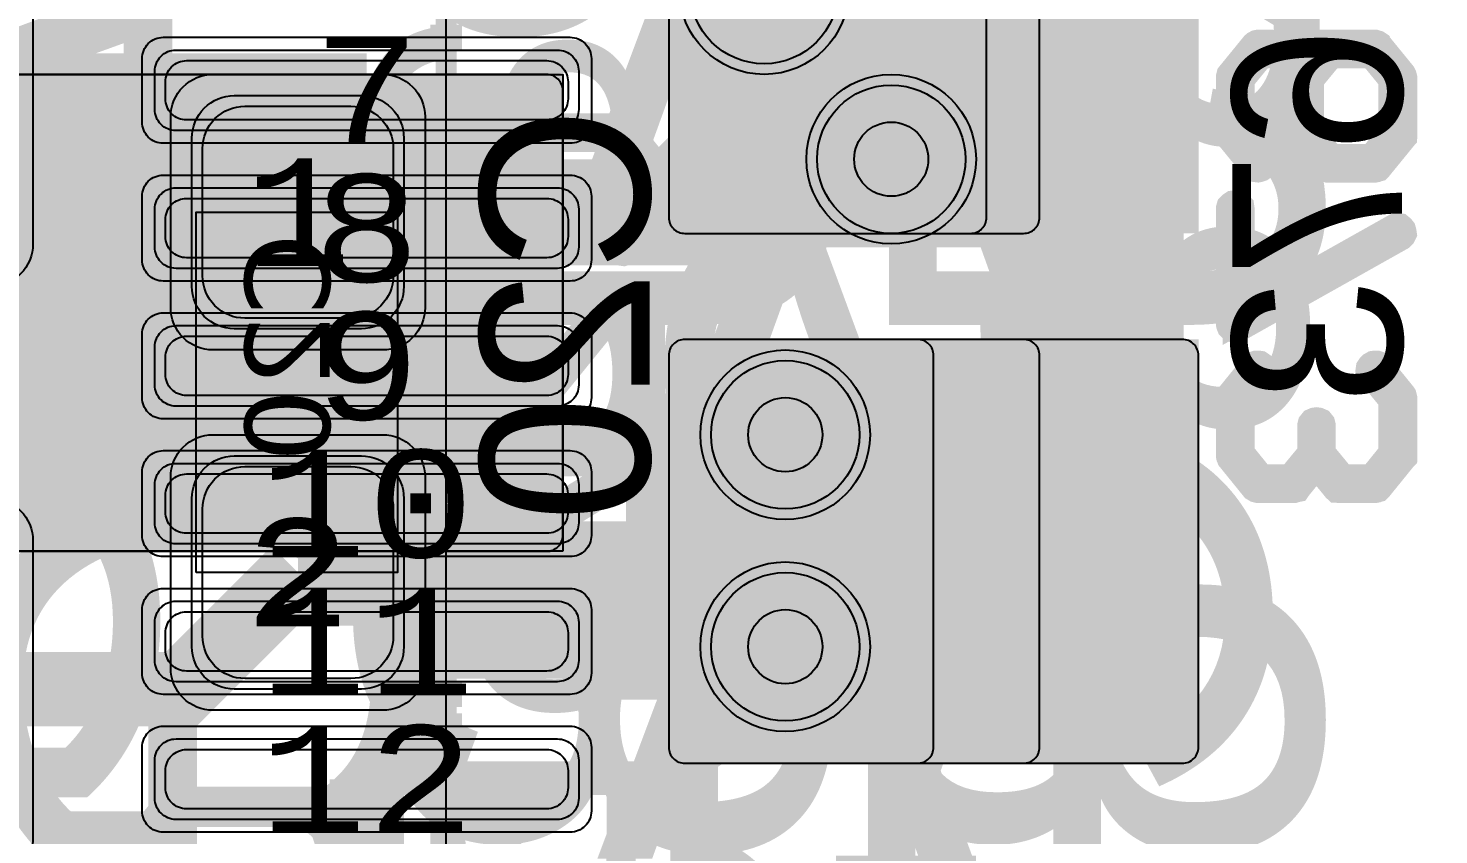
# Model space of a CAD drawing. Extents: x -28 to 199, y -61 to 255.
# Drawn here: x 52.23 to 58.88, y 117.41 to 121.22 of the extents above; entities that cross this region are included whole.
import ezdxf
from ezdxf.enums import TextEntityAlignment as Align

# ---------------------------------------------------------------- set-up
doc = ezdxf.new("R2010")
doc.units = 0
doc.header["$MEASUREMENT"] = 0
for name, color, linetype in [('ASSEMBLY_OUTLINES_BTM', 191, 'CONTINUOUS'), ('ASSEMBLY_OUTLINES_TOP', 102, 'CONTINUOUS'), ('ASSEMBLY_PART_NUMBERS_BTM', 191, 'CONTINUOUS'), ('ASSEMBLY_PART_NUMBERS_TOP', 102, 'CONTINUOUS'), ('ASSEMBLY_REF_DES_BTM', 191, 'CONTINUOUS'), ('ASSEMBLY_REF_DES_TOP', 102, 'CONTINUOUS'), ('DRILL_DRAWING', 21, 'CONTINUOUS'), ('GENERATED_SILKSCREEN_BTM', 255, 'CONTINUOUS'), ('GENERATED_SILKSCREEN_TOP', 140, 'CONTINUOUS'), ('PART_PADS_SMD_BTM', 10, 'CONTINUOUS'), ('PART_PADS_SMD_TOP', 150, 'CONTINUOUS'), ('PIN_NUMBERS_BTM', 8, 'CONTINUOUS'), ('PIN_NUMBERS_TOP', 8, 'CONTINUOUS'), ('PLACEMENT_OUTLINES_BTM', 222, 'CONTINUOUS'), ('PLACEMENT_OUTLINES_TOP', 130, 'CONTINUOUS'), ('PLANE_DATA_LAYER_2', 230, 'CONTINUOUS'), ('PLANE_DATA_LAYER_3', 81, 'CONTINUOUS'), ('PLANE_DATA_LAYER_BOTTOM', 10, 'CONTINUOUS'), ('PLANE_DATA_LAYER_TOP', 150, 'CONTINUOUS'), ('PLANE_SHAPES_LAYER_2', 230, 'CONTINUOUS'), ('PLANE_SHAPES_LAYER_3', 81, 'CONTINUOUS'), ('PLANE_SHAPES_LAYER_BOTTOM', 10, 'CONTINUOUS'), ('PLANE_SHAPES_LAYER_TOP', 150, 'CONTINUOUS'), ('SILKSCREEN_OUTLINES_BTM', 211, 'CONTINUOUS'), ('SILKSCREEN_OUTLINES_TOP', 150, 'CONTINUOUS'), ('SILKSCREEN_REF_DES_BTM', 211, 'CONTINUOUS'), ('SOLDERMASK_PADS_BTM', 12, 'CONTINUOUS'), ('SOLDERMASK_PADS_TOP', 180, 'CONTINUOUS'), ('SOLDERPASTE_PADS_BTM', 12, 'CONTINUOUS'), ('SOLDERPASTE_PADS_TOP', 180, 'CONTINUOUS'), ('TRACES_LAYER_BOTTOM', 10, 'CONTINUOUS'), ('TRACES_LAYER_TOP', 150, 'CONTINUOUS'), ('VIA_HOLES_LAYER_2', 30, 'CONTINUOUS'), ('VIA_HOLES_LAYER_3', 30, 'CONTINUOUS'), ('VIA_HOLES_LAYER_BOTTOM', 30, 'CONTINUOUS'), ('VIA_HOLES_LAYER_TOP', 30, 'CONTINUOUS'), ('VIA_PADS_LAYER_2', 230, 'CONTINUOUS'), ('VIA_PADS_LAYER_3', 81, 'CONTINUOUS'), ('VIA_PADS_LAYER_BOTTOM', 10, 'CONTINUOUS'), ('VIA_PADS_LAYER_TOP', 150, 'CONTINUOUS')]:
    doc.layers.add(name, color=color, linetype=linetype)
doc.styles.add('COURIER_NEW', font='COUR.TTF')
doc.styles.add('VERDANA', font='verdana.TTF')
doc.styles.add('VERIBEST_GERBER_0', font='txt')

msp = doc.modelspace()

# ---------------------------------------------------------------- hatches: boundary and pattern name
at = {"layer": 'PLANE_DATA_LAYER_2'}
h = msp.add_hatch(color=256, dxfattribs=at)
h.paths.add_polyline_path([(54.75, 118.8262, -0.414213562373095), (54.6738, 118.75), (52.000008, 118.75, 0.414213562373095), (52, 118.749992), (52, 110.444857, -0.1790326388683947), (51.981655, 110.395267), (51.001908, 109.252226, -0.019195364299608), (50.997935, 109.247934), (49.250002, 107.500002), (49.25, 107.499996), (49.25, 107.3262, -0.414213562373095), (49.1738, 107.25), (45.3262, 107.25, -0.414213562373095), (45.25, 107.3262), (45.25, 112.249992, 0.414213562373095), (45.249992, 112.25), (37.250008, 112.25, 0.414213562373095), (37.25, 112.249992), (37.25, 105.681922, -0.7217946595092706), (37.112715, 105.63637, 3.013793228407729), (37.112715, 103.66363, -0.7217946595092706), (37.25, 103.618078), (37.25, 95.3262, -0.414213562373095), (37.1738, 95.25), (33.8262, 95.25, -0.414213562373095), (33.75, 95.3262), (33.75, 133.499992, 0.414213562373095), (33.749992, 133.5), (32.0762, 133.5, -0.414213562373095), (32, 133.5762), (32, 157.499992, 0.414213562373095), (31.999992, 157.5), (26.5762, 157.5, -0.414213562373095), (26.5, 157.5762), (26.5, 172.749992, 0.414213562373095), (26.499992, 172.75), (14.3262, 172.75, -0.414213562373095), (14.25, 172.8262), (14.25, 177.999992, 0.414213562373095), (14.249992, 178), (7.190132, 178, -0.1559232649743066), (7.145937, 178.014125, 0.3196152336507202), (2.854063, 178.014125, -0.1559232649743066), (2.809868, 178), (0.7112, 178, -0.414213562373095), (0.635, 178.0762), (0.635, 178.6738, -0.414213562373095), (0.7112, 178.75), (0.749992, 178.75, 0.414213562373095), (0.75, 178.750008), (0.75, 179.1738, -0.414213562373095), (0.8262, 179.25), (14.6738, 179.25, -0.414213562373095), (14.75, 179.1738), (14.75, 173.250008, 0.414213562373095), (14.750008, 173.25), (26.9238, 173.25, -0.414213562373095), (27, 173.1738), (27, 158.000008, 0.414213562373095), (27.000008, 158), (32.4238, 158, -0.414213562373095), (32.5, 157.9238), (32.5, 134.250008, 0.414213562373095), (32.500008, 134.25), (34.4238, 134.25, -0.414213562373095), (34.5, 134.1738), (34.5, 118.500008, 0.414213562373095), (34.500008, 118.5), (47.999992, 118.5, 0.414213562373095), (48, 118.500008), (48, 120.9238, -0.414213562373095), (48.0762, 121), (54.6738, 121, -0.414213562373095), (54.75, 120.9238)], flags=0)
h.paths.add_polyline_path([(34, 116, -0.9999999999999999), (37, 116, -0.9999999999999999)], flags=0)
h.paths.add_polyline_path([(37.75, 116, -0.9999999999999999), (40.75, 116, -0.9999999999999999)], flags=0)
h.paths.add_polyline_path([(43.25, 114, -0.9999999999999999), (45.25, 114, -0.9999999999999999)], flags=0)
msp.add_hatch(color=256, dxfattribs=at).paths.add_polyline_path([(57.75, 119.6738, 0.414213562373095), (57.6738, 119.75), (55.3262, 119.75, 0.414213562373095), (55.25, 119.6738), (55.25, 117.8262, 0.414213562373095), (55.3262, 117.75), (57.6738, 117.75, 0.414213562373095), (57.75, 117.8262)], flags=0)
at = {"layer": 'PLANE_DATA_LAYER_3'}
for points in [[(54.75, 120.9238, 0.414213562373095), (54.6738, 121), (48.0762, 121, 0.414213562373095), (48, 120.9238), (48, 118.750008, -0.414213562373095), (47.999992, 118.75), (34.500008, 118.75, -0.414213562373095), (34.5, 118.750008), (34.5, 134.1738, 0.414213562373095), (34.4238, 134.25), (32.500008, 134.25, -0.414213562373095), (32.5, 134.250008), (32.5, 157.9238, 0.414213562373095), (32.4238, 158), (27.000008, 158, -0.414213562373095), (27, 158.000008), (27, 173.1738, 0.414213562373095), (26.9238, 173.25), (14.750008, 173.25, -0.414213562373095), (14.75, 173.250008), (14.75, 179.1738, 0.414213562373095), (14.6738, 179.25), (0.7112, 179.25, 0.414213562373095), (0.635, 179.1738), (0.635, 178.0762, 0.414213562373095), (0.7112, 178), (2.809868, 178, 0.1559232649743066), (2.854063, 178.014125, -0.3196152336507202), (7.145937, 178.014125, 0.1559232649743066), (7.190132, 178), (14.249992, 178, -0.414213562373095), (14.25, 177.999992), (14.25, 172.8262, 0.414213562373095), (14.3262, 172.75), (26.499992, 172.75, -0.414213562373095), (26.5, 172.749992), (26.5, 157.5762, 0.414213562373095), (26.5762, 157.5), (31.999992, 157.5, -0.414213562373095), (32, 157.499992), (32, 133.5762, 0.414213562373095), (32.0762, 133.5), (33.749992, 133.5, -0.414213562373095), (33.75, 133.499992), (33.75, 118.750008, -0.414213562373095), (33.749992, 118.75), (33.3262, 118.75, 0.414213562373095), (33.25, 118.6738), (33.25, 115.3262, 0.414213562373095), (33.3262, 115.25), (34.075079, 115.25, 0.414213562373095), (34.151279, 115.3262), (34.151279, 115.326201, 0.1108735192249673), (34.143966, 115.358774, -0.1108780197918383), (34, 116, -0.9999999999999999), (37, 116, -0.1108780197918382), (36.856034, 115.358774, 0.1108735192249672), (36.848721, 115.326201), (36.848721, 115.3262, 0.414213562373095), (36.924921, 115.25), (37.825079, 115.25, 0.414213562373095), (37.901279, 115.3262), (37.901279, 115.326201, 0.1108735192249673), (37.893966, 115.358774, -0.1108780197918383), (37.75, 116, -0.9999999999999999), (40.75, 116, -0.1108780197918382), (40.606034, 115.358774, 0.1108735192249672), (40.598721, 115.326201), (40.598721, 115.3262, 0.414213562373095), (40.674921, 115.25), (45.249992, 115.25, -0.414213562373095), (45.25, 115.249992), (45.25, 107.3262, 0.414213562373095), (45.3262, 107.25), (48.96844, 107.250002, 0.1989133663344686), (49.022322, 107.27232), (51.97768, 110.227678, 0.198909955685367), (51.999998, 110.281559), (51.999998, 110.28156), (52, 118.749992, -0.414213562373095), (52.000008, 118.75), (54.6738, 118.75, 0.414213562373095), (54.75, 118.8262)], [(57.75, 119.6738, 0.414213562373095), (57.6738, 119.75), (55.3262, 119.75, 0.414213562373095), (55.25, 119.6738), (55.25, 117.8262, 0.414213562373095), (55.3262, 117.75), (57.6738, 117.75, 0.414213562373095), (57.75, 117.8262)]]:
    msp.add_hatch(color=256, dxfattribs=at).paths.add_polyline_path(points, flags=0)
at = {"layer": 'PLANE_DATA_LAYER_BOTTOM'}
for points in [[(56.75, 121.6738, 0.414213562373095), (56.6738, 121.75), (55.3262, 121.75, 0.414213562373095), (55.25, 121.6738), (55.25, 120.3262, 0.414213562373095), (55.3262, 120.25), (56.6738, 120.25, 0.414213562373095), (56.75, 120.3262)], [(56.5, 119.6738, 0.414213562373095), (56.4238, 119.75), (55.3262, 119.75, 0.414213562373095), (55.25, 119.6738), (55.25, 117.8262, 0.414213562373095), (55.3262, 117.75), (56.4238, 117.75, 0.414213562373095), (56.5, 117.8262)]]:
    msp.add_hatch(color=256, dxfattribs=at).paths.add_polyline_path(points, flags=0)
at = {"layer": 'PLANE_DATA_LAYER_TOP'}
for points in [[(57, 121.6738, 0.414213562373095), (56.9238, 121.75), (55.3262, 121.75, 0.414213562373095), (55.25, 121.6738), (55.25, 120.3262, 0.414213562373095), (55.3262, 120.25), (56.9238, 120.25, 0.414213562373095), (57, 120.3262)], [(57, 119.6738, 0.414213562373095), (56.9238, 119.75), (55.3262, 119.75, 0.414213562373095), (55.25, 119.6738), (55.25, 117.8262, 0.414213562373095), (55.3262, 117.75), (56.9238, 117.75, 0.414213562373095), (57, 117.8262)]]:
    msp.add_hatch(color=256, dxfattribs=at).paths.add_polyline_path(points, flags=0)
at = {"layer": 'PLANE_SHAPES_LAYER_2'}
h = msp.add_hatch(color=256, dxfattribs=at)
h.paths.add_polyline_path([(169.5, 129.25), (149.5, 129.25), (142.25, 122), (142.25, 90.5), (147.5, 90.5), (147.5, 80), (154, 80), (154, 69.25), (131.75, 69.25), (131.75, 73.25), (121.25, 73.25), (121.25, 81), (110.5, 81), (110.5, 125.75), (106.5, 125.75), (106.5, 128.75), (93.5, 128.75), (93.5, 120.25), (91.75, 120.25), (91.75, 121.5), (80, 121.5), (80, 118.25), (73.25, 118.25), (73.25, 124.5), (67.5, 124.5), (67.5, 128), (57.75, 128), (57.75, 120.25), (55.25, 120.25), (55.25, 121.5), (47.5, 121.5), (47.5, 119), (35, 119), (35, 134.75), (32.75, 134.75), (32.75, 159.75), (29.25, 159.75), (29.25, 175.25), (22.5, 175.25), (22.5, 195.25), (17.25, 195.25), (17.25, 198), (22.5, 198), (22.5, 216.5), (40.25, 216.5), (40.25, 235.5), (54.5, 235.5), (54.5, 254), (87.25, 254), (87.25, 236.25), (86.25, 236.25), (86.25, 228.75), (81, 228.75), (81, 218.75), (95.25, 218.75), (95.25, 194.5), (87, 194.5), (87, 172), (131.1, 172), (131.1, 208.75), (115.5, 208.75), (115.5, 213.75), (106.75, 213.75), (106.75, 218.75), (110.25, 222.25), (110.25, 226.25), (142.5, 226.25), (142.5, 221.5), (160.5, 221.5), (160.5, 240.75), (169.5, 240.75)])
h.paths.add_polyline_path([(35.5, 149.5), (41.75, 149.5), (41.75, 152), (39.25, 152), (39.25, 154), (37.75, 154), (37.75, 152), (35.5, 152)], flags=16)
h.paths.add_polyline_path([(37.5, 125.75), (37.5, 128.75), (42.75, 128.75), (42.75, 125.75)], flags=16)
h.paths.add_polyline_path([(52, 127.75), (52, 130.75), (54.25, 130.75), (54.25, 127.75)], flags=16)
h.paths.add_polyline_path([(50.75, 219.5), (50.75, 226.5), (71.75, 226.5), (71.75, 219.5)], flags=16)
h.paths.add_polyline_path([(66.5, 150.75), (66.5, 177.5), (72.25, 177.5), (72.25, 150.75)], flags=16)
h.paths.add_polyline_path([(47.25, 185.25), (73, 185.25), (73, 188.25), (70.25, 188.25), (70.25, 191), (47.25, 191)], flags=16)
h.paths.add_polyline_path([(84.5, 208), (84.5, 212.75), (85, 212.75), (85, 208)], flags=16)
h.paths.add_polyline_path([(61.5, 137.25), (87.75, 137.25), (87.75, 140.5), (84.75, 140.5), (84.75, 143), (61.5, 143)], flags=16)
h.paths.add_polyline_path([(88.75, 127), (88.75, 130), (91, 130), (91, 127)], flags=16)
h.paths.add_polyline_path([(85.5, 130.25), (85.5, 132.5), (91, 132.5), (91, 130.25)], flags=16)
h.paths.add_polyline_path([(108.75, 142.25), (135.75, 142.25), (135.75, 145.75), (132.25, 145.75), (132.25, 149), (108.75, 149)], flags=16)
h.paths.add_polyline_path([(114.25, 126.75), (140.75, 126.75), (140.75, 129.75), (137.25, 129.75), (137.25, 133), (114.25, 133)], flags=16)
h.paths.add_polyline_path([(155.25, 180.25), (166.25, 180.25), (166.25, 186.25), (152.25, 186.25), (152.25, 183), (155.25, 183)], flags=16)
msp.add_hatch(color=256, dxfattribs=at).paths.add_polyline_path([(54.75, 118.75), (52, 118.75), (52, 112.25), (49.25, 112.25), (49.25, 109.25), (51, 109.25), (49.25, 107.5), (49.25, 107.25), (45.25, 107.25), (45.25, 112.25), (37.25, 112.25), (37.25, 118.5), (48, 118.5), (48, 121), (54.75, 121)], flags=0)
at = {"layer": 'PLANE_SHAPES_LAYER_3'}
h = msp.add_hatch(color=256, dxfattribs=at)
h.paths.add_polyline_path([(169.5, 129.25), (149.5, 129.25), (142.25, 122), (142.25, 90.5), (147.5, 90.5), (147.5, 80), (154, 80), (154, 69.25), (131.75, 69.25), (131.75, 73.25), (121.25, 73.25), (121.25, 81), (110.5, 81), (110.5, 125.75), (106.5, 125.75), (106.5, 128.75), (93.5, 128.75), (93.5, 120.25), (91.75, 120.25), (91.75, 121.5), (80, 121.5), (80, 118.25), (73.25, 118.25), (73.25, 124.5), (67.5, 124.5), (67.5, 127.75), (58.25, 127.75), (58.25, 130.25), (88.75, 130.25), (88.75, 127), (91, 127), (91, 132.5), (55, 132.5), (55, 131.25), (52, 131.25), (52, 127.75), (55, 127.75), (55, 127.25), (57.75, 127.25), (57.75, 120.25), (55.25, 120.25), (55.25, 121.5), (47.5, 121.5), (47.5, 119), (35, 119), (35, 134.75), (32.75, 134.75), (32.75, 159.75), (29.25, 159.75), (29.25, 175.25), (22.5, 175.25), (22.5, 195.25), (17.25, 195.25), (17.25, 198), (22.5, 198), (22.5, 216.5), (40.25, 216.5), (40.25, 235.5), (54.5, 235.5), (54.5, 254), (87.25, 254), (87.25, 236.25), (86.25, 236.25), (86.25, 228.75), (81, 228.75), (81, 218.75), (95.25, 218.75), (95.25, 194.5), (87, 194.5), (87, 172), (131.1, 172), (131.1, 208.75), (115.5, 208.75), (115.5, 213.75), (106.75, 213.75), (106.75, 218.75), (110.25, 222.25), (110.25, 226.25), (142.5, 226.25), (142.5, 221.5), (160.5, 221.5), (160.5, 240.75), (169.5, 240.75)])
h.paths.add_polyline_path([(35.5, 149.5), (41.75, 149.5), (41.75, 152), (39.25, 152), (39.25, 154), (37.75, 154), (37.75, 152), (35.5, 152)], flags=16)
h.paths.add_polyline_path([(37.5, 125.75), (37.5, 128.75), (42.75, 128.75), (42.75, 125.75)], flags=16)
h.paths.add_polyline_path([(50.75, 219.5), (50.75, 226.5), (71.75, 226.5), (71.75, 219.5)], flags=16)
h.paths.add_polyline_path([(66.5, 150.75), (66.5, 177.5), (72.25, 177.5), (72.25, 150.75)], flags=16)
h.paths.add_polyline_path([(47.25, 185.25), (73, 185.25), (73, 188.25), (70.25, 188.25), (70.25, 191), (47.25, 191)], flags=16)
h.paths.add_polyline_path([(84.5, 208), (84.5, 212.75), (85, 212.75), (85, 208)], flags=16)
h.paths.add_polyline_path([(61.5, 137.25), (87.75, 137.25), (87.75, 140.5), (84.75, 140.5), (84.75, 143), (61.5, 143)], flags=16)
h.paths.add_polyline_path([(108.75, 142.25), (135.75, 142.25), (135.75, 145.75), (132.25, 145.75), (132.25, 149), (108.75, 149)], flags=16)
h.paths.add_polyline_path([(114.25, 126.75), (140.75, 126.75), (140.75, 129.75), (137.25, 129.75), (137.25, 133), (114.25, 133)], flags=16)
h.paths.add_polyline_path([(155.25, 180.25), (166.25, 180.25), (166.25, 186.25), (152.25, 186.25), (152.25, 183), (155.25, 183)], flags=16)
at = {"layer": 'VIA_HOLES_LAYER_2'}
h = msp.add_hatch(color=256, dxfattribs=at)
edge = h.paths.add_edge_path()
edge.add_arc((56.3, 120.6), 0.175, 0, 360)
h = msp.add_hatch(color=256, dxfattribs=at)
edge = h.paths.add_edge_path()
edge.add_arc((55.8, 119.3), 0.175, 0, 360)
h = msp.add_hatch(color=256, dxfattribs=at)
edge = h.paths.add_edge_path()
edge.add_arc((55.8, 118.3), 0.175, 0, 360)
at = {"layer": 'VIA_HOLES_LAYER_3'}
h = msp.add_hatch(color=256, dxfattribs=at)
edge = h.paths.add_edge_path()
edge.add_arc((56.3, 120.6), 0.175, 0, 360)
h = msp.add_hatch(color=256, dxfattribs=at)
edge = h.paths.add_edge_path()
edge.add_arc((55.8, 119.3), 0.175, 0, 360)
h = msp.add_hatch(color=256, dxfattribs=at)
edge = h.paths.add_edge_path()
edge.add_arc((55.8, 118.3), 0.175, 0, 360)
at = {"layer": 'VIA_HOLES_LAYER_BOTTOM'}
h = msp.add_hatch(color=256, dxfattribs=at)
edge = h.paths.add_edge_path()
edge.add_arc((56.3, 120.6), 0.175, 0, 360)
h = msp.add_hatch(color=256, dxfattribs=at)
edge = h.paths.add_edge_path()
edge.add_arc((55.8, 119.3), 0.175, 0, 360)
h = msp.add_hatch(color=256, dxfattribs=at)
edge = h.paths.add_edge_path()
edge.add_arc((55.8, 118.3), 0.175, 0, 360)
at = {"layer": 'VIA_HOLES_LAYER_TOP'}
h = msp.add_hatch(color=256, dxfattribs=at)
edge = h.paths.add_edge_path()
edge.add_arc((56.3, 120.6), 0.175, 0, 360)
h = msp.add_hatch(color=256, dxfattribs=at)
edge = h.paths.add_edge_path()
edge.add_arc((55.8, 119.3), 0.175, 0, 360)
h = msp.add_hatch(color=256, dxfattribs=at)
edge = h.paths.add_edge_path()
edge.add_arc((55.8, 118.3), 0.175, 0, 360)

# ---------------------------------------------------------------- linework, layer by layer
at = {"layer": 'ASSEMBLY_OUTLINES_BTM'}
msp.add_lwpolyline([(53.02, 118.65), (53.02, 120.35), (53.97, 120.35), (53.97, 118.65)], close=True, dxfattribs=at)
at = {"layer": 'ASSEMBLY_OUTLINES_TOP', "const_width": 0.1}
msp.add_lwpolyline([(54.2, 117), (54.2, 125.5), (59.8, 125.5), (59.8, 117)], close=True, dxfattribs=at)
at = {"layer": 'GENERATED_SILKSCREEN_BTM', "const_width": 0.15}
for points in [[(57.91, 120.7048), (58.0196, 120.5704), (58.0236, 120.5664), (58.03, 120.5656), (58.034, 120.5664), (58.0388, 120.568), (58.042, 120.5704), (58.0452, 120.5744), (58.0476, 120.5784), (58.0484, 120.5824), (58.0484, 120.5864), (58.046, 120.5896), (57.9396, 120.7208), (57.9396, 120.98), (58.0404, 121.1032), (58.3276, 121.1032), (58.2388, 120.9944), (58.238, 120.9912), (58.2372, 120.9896), (58.2372, 120.9888), (58.2364, 120.9888), (58.2356, 120.9848), (58.2356, 120.7152), (58.2364, 120.712), (58.2372, 120.7112), (58.2372, 120.7104), (58.238, 120.708), (58.2388, 120.7048), (58.3476, 120.5704), (58.35, 120.5696), (58.3508, 120.568), (58.3516, 120.5672), (58.3532, 120.5672), (58.3588, 120.5656), (58.3612, 120.5648), (58.5812, 120.5648), (58.5852, 120.5656), (58.5884, 120.5672), (58.5916, 120.568), (58.594, 120.5704), (58.7036, 120.7048), (58.7052, 120.7088), (58.706, 120.7096), (58.706, 120.7112), (58.7068, 120.7128), (58.7068, 120.7136), (58.7068, 120.7152), (58.7068, 120.9848), (58.706, 120.988), (58.7052, 120.9912), (58.7036, 120.9944), (58.594, 121.1288), (58.5924, 121.1304), (58.5916, 121.132), (58.5892, 121.1336), (58.5836, 121.1352), (58.5812, 121.136), (58.0324, 121.136), (58.0284, 121.1352), (58.0252, 121.1336), (58.0236, 121.132), (58.022, 121.1304), (58.0196, 121.1288), (57.91, 120.9944), (57.9092, 120.9912), (57.9084, 120.9888), (57.9076, 120.988), (57.9068, 120.9848), (57.9068, 120.7152), (57.9076, 120.712), (57.9076, 120.7112), (57.9084, 120.7104), (57.9092, 120.708), (57.91, 120.7048)], [(58.3692, 121.1032), (58.5732, 121.1032), (58.674, 120.98), (58.674, 120.7216), (58.5732, 120.5968), (58.3692, 120.5968), (58.2676, 120.7216), (58.2676, 120.98), (58.3692, 121.1032)], [(55.1536, 120.6), (55.044, 120.7344), (55.0416, 120.7384), (55.0384, 120.7392), (55.0352, 120.7408), (55.0312, 120.7416), (54.4824, 120.7416), (54.4784, 120.7408), (54.4752, 120.7392), (54.4736, 120.7376), (54.472, 120.7368), (54.4696, 120.7344), (54.36, 120.6), (54.3592, 120.5976), (54.3584, 120.5952), (54.3576, 120.5944), (54.3568, 120.5912), (54.3568, 120.3216), (54.3576, 120.3176), (54.3584, 120.316), (54.3592, 120.3136), (54.36, 120.3112), (54.4696, 120.176), (54.4736, 120.1728), (54.48, 120.1712), (54.484, 120.172), (54.4888, 120.1736), (54.492, 120.176), (54.4952, 120.18), (54.4976, 120.184), (54.4984, 120.188), (54.4984, 120.192), (54.496, 120.1952), (54.3896, 120.3272), (54.3896, 120.5856), (54.4904, 120.7088), (55.0232, 120.7088), (55.124, 120.5856), (55.124, 120.3272), (55.0176, 120.1952), (55.016, 120.192), (55.0152, 120.188), (55.016, 120.184), (55.0184, 120.18), (55.0216, 120.176), (55.0256, 120.1736), (55.0296, 120.172), (55.0352, 120.1712), (55.04, 120.1728), (55.044, 120.176), (55.1536, 120.3112), (55.1552, 120.3144), (55.156, 120.3152), (55.156, 120.3176), (55.1568, 120.3184), (55.1568, 120.3192), (55.1568, 120.3216), (55.1568, 120.5912), (55.156, 120.5944), (55.1552, 120.5976), (55.1536, 120.6)], [(58.6828, 120.2696), (58.6884, 120.2712), (58.694, 120.2704), (58.6988, 120.2664), (58.702, 120.2624), (58.7036, 120.2568), (58.7044, 120.2512), (58.702, 120.2464), (58.698, 120.2424), (57.9308, 119.8112), (57.9268, 119.8096), (57.9236, 119.8096), (57.9204, 119.8096), (57.9172, 119.8112), (57.9124, 119.8136), (57.9092, 119.8168), (57.9076, 119.8208), (57.9068, 119.8248), (57.9068, 120.3648), (57.9084, 120.3704), (57.9124, 120.3744), (57.9172, 120.3776), (57.9236, 120.3784), (57.9292, 120.3776), (57.9348, 120.3744), (57.9388, 120.3704), (57.9396, 120.3648), (57.9396, 119.852), (58.6828, 120.2696)], [(54.36, 119.556), (54.4696, 119.4216), (54.4736, 119.4192), (54.4768, 119.4184), (54.4792, 119.4168), (54.4824, 119.416), (54.592, 119.416), (54.5944, 119.4168), (54.6, 119.4184), (54.604, 119.4192), (54.6056, 119.4216), (55.0384, 119.9544), (55.124, 119.9544), (55.124, 119.432), (55.1256, 119.4264), (55.1288, 119.4216), (55.1344, 119.4192), (55.1408, 119.4184), (55.1464, 119.4192), (55.152, 119.4216), (55.1552, 119.4264), (55.1568, 119.432), (55.1568, 119.9712), (55.1552, 119.9776), (55.1512, 119.9816), (55.1472, 119.9856), (55.1408, 119.9872), (55.0312, 119.9872), (55.0288, 119.9864), (55.0232, 119.9848), (55.0208, 119.9832), (55.0192, 119.9816), (55.0176, 119.98), (54.584, 119.448), (54.4904, 119.448), (54.3896, 119.5728), (54.3896, 119.8312), (54.496, 119.9616), (54.4976, 119.9672), (54.4968, 119.972), (54.4944, 119.9776), (54.4896, 119.9808), (54.4848, 119.984), (54.4792, 119.9848), (54.4736, 119.984), (54.4696, 119.98), (54.36, 119.8456), (54.3592, 119.8424), (54.3584, 119.84), (54.3576, 119.8392), (54.3568, 119.836), (54.3568, 119.5664), (54.3576, 119.5632), (54.3576, 119.5624), (54.3584, 119.5616), (54.3592, 119.5592), (54.36, 119.556)], [(58.7036, 119.4824), (58.594, 119.6176), (58.59, 119.6216), (58.5876, 119.6224), (58.5852, 119.6224), (58.5796, 119.6216), (58.574, 119.6184), (58.57, 119.6144), (58.5668, 119.6096), (58.566, 119.604), (58.5676, 119.5984), (58.674, 119.468), (58.674, 119.2096), (58.5732, 119.0848), (58.4244, 119.0848), (58.3228, 119.208), (58.3228, 119.3408), (58.3212, 119.3472), (58.318, 119.3512), (58.3124, 119.3536), (58.3068, 119.3544), (58.3012, 119.3536), (58.2956, 119.3512), (58.2924, 119.3472), (58.2908, 119.3408), (58.2908, 119.208), (58.1892, 119.0848), (58.0404, 119.0848), (57.9396, 119.2096), (57.9396, 119.468), (58.046, 119.5984), (58.0476, 119.604), (58.0468, 119.6096), (58.0444, 119.6144), (58.0396, 119.6184), (58.0348, 119.6216), (58.0292, 119.6224), (58.026, 119.6224), (58.0236, 119.6216), (58.0196, 119.6176), (57.91, 119.4824), (57.9092, 119.48), (57.9084, 119.4776), (57.9076, 119.4768), (57.9068, 119.4736), (57.9068, 119.204), (57.9076, 119.2), (57.9084, 119.1984), (57.9092, 119.196), (57.91, 119.1936), (58.0196, 119.0584), (58.0236, 119.056), (58.0268, 119.0552), (58.0292, 119.0536), (58.0324, 119.0528), (58.1972, 119.0528), (58.1996, 119.0536), (58.2052, 119.0552), (58.2092, 119.056), (58.2108, 119.0584), (58.3068, 119.176), (58.4028, 119.0584), (58.4044, 119.0576), (58.406, 119.056), (58.4068, 119.0552), (58.4084, 119.0552), (58.414, 119.0536), (58.4164, 119.0528), (58.5812, 119.0528), (58.5852, 119.0536), (58.5884, 119.0552), (58.5916, 119.056), (58.594, 119.0584), (58.7036, 119.1936), (58.7052, 119.1968), (58.706, 119.1976), (58.706, 119.2), (58.7068, 119.2008), (58.7068, 119.2016), (58.7068, 119.204), (58.7068, 119.4736), (58.706, 119.4768), (58.7052, 119.48), (58.7036, 119.4824)], [(54.4696, 119.224), (54.36, 119.0896), (54.3592, 119.0864), (54.3584, 119.084), (54.3576, 119.0832), (54.3568, 119.08), (54.3568, 118.8104), (54.3576, 118.8072), (54.3576, 118.8064), (54.3584, 118.8056), (54.3592, 118.8032), (54.36, 118.8), (54.4696, 118.6656), (54.4736, 118.6632), (54.4768, 118.6624), (54.4792, 118.6608), (54.4824, 118.66), (55.0312, 118.66), (55.0336, 118.6608), (55.0392, 118.6624), (55.0408, 118.6632), (55.044, 118.6656), (55.1536, 118.8), (55.1544, 118.8032), (55.1552, 118.8048), (55.156, 118.8064), (55.1568, 118.808), (55.1568, 118.8104), (55.1568, 119.08), (55.156, 119.0832), (55.1552, 119.0864), (55.1536, 119.0896), (55.044, 119.224), (55.0424, 119.2256), (55.0416, 119.2272), (55.0392, 119.2288), (55.0336, 119.2304), (55.0312, 119.2312), (54.4824, 119.2312), (54.4792, 119.2304), (54.4768, 119.2288), (54.4736, 119.2272), (54.4696, 119.224)], [(54.4904, 119.1984), (55.0232, 119.1984), (55.0632, 119.1512), (54.432, 118.764), (54.3896, 118.8168), (54.3896, 119.0752), (54.4904, 119.1984)], [(55.084, 119.1256), (55.124, 119.0752), (55.124, 118.8168), (55.0232, 118.692), (54.4904, 118.692), (54.4528, 118.7392), (55.084, 119.1256)], [(53.752, 117.388), (53.615, 117.556), (53.612, 117.561), (53.608, 117.562), (53.604, 117.564), (53.599, 117.565), (52.913, 117.565), (52.908, 117.564), (52.904, 117.562), (52.902, 117.56), (52.9, 117.559), (52.897, 117.556), (52.76, 117.388), (52.759, 117.385), (52.758, 117.382), (52.757, 117.381), (52.756, 117.377), (52.756, 117.04)], [(52.797, 117.047), (52.797, 117.37), (52.923, 117.524), (53.589, 117.524), (53.715, 117.37), (53.715, 117.047)], [(53.756, 117.04), (53.756, 117.377), (53.755, 117.381), (53.754, 117.385), (53.752, 117.388)]]:
    msp.add_lwpolyline(points, dxfattribs=at)
for points in [[(53.020005, 119.207911, 1.22306e-05), (53.019995, 119.207902), (53.019995, 119.792098, 1.22306e-05), (53.020005, 119.792089), (53.020005, 119.207911)], [(53.970005, 119.216156, 1.1642e-05), (53.969995, 119.216164), (53.969995, 119.783836, 1.1642e-05), (53.970005, 119.783844), (53.970005, 119.216156)]]:
    msp.add_lwpolyline(points, format="xyb", dxfattribs=at)
at = {"layer": 'GENERATED_SILKSCREEN_TOP', "const_width": 0.15}
for points in [[(54.199995, 121.19), (54.199995, 121.31), (54.200005, 121.31), (54.200005, 121.19)], [(54.199995, 120.54), (54.199995, 120.66), (54.200005, 120.66), (54.200005, 120.54)], [(54.199995, 119.89), (54.199995, 120.01), (54.200005, 120.01), (54.200005, 119.89)], [(54.199995, 119.24), (54.199995, 119.36), (54.200005, 119.36), (54.200005, 119.24)], [(54.199995, 118.59), (54.199995, 118.71), (54.200005, 118.71), (54.200005, 118.59)], [(54.199995, 117.94), (54.199995, 118.06), (54.200005, 118.06), (54.200005, 117.94)]]:
    msp.add_lwpolyline(points, close=True, dxfattribs=at)
msp.add_lwpolyline([(59.800005, 117, -0.4142135624), (59.8, 116.999995), (54.2, 116.999995, -0.4142135624), (54.199995, 117), (54.199995, 117.41), (54.200005, 117.41), (54.200005, 117.000005), (59.799995, 117.000005), (59.799995, 117.41), (59.800005, 117.41), (59.800005, 117)], format="xyb", dxfattribs=at)
at = {"layer": 'PART_PADS_SMD_BTM'}
for points in [[(53.8, 120.9, -0.4142135624), (54, 120.7), (54, 120, -0.4142135624), (53.8, 119.8), (53.2, 119.8, -0.4142135624), (53, 120), (53, 120.7, -0.4142135624), (53.2, 120.9)], [(53.8, 119.2, -0.4142135624), (54, 119), (54, 118.3, -0.4142135624), (53.8, 118.1), (53.2, 118.1, -0.4142135624), (53, 118.3), (53, 119, -0.4142135624), (53.2, 119.2)]]:
    msp.add_lwpolyline(points, format="xyb", close=True, dxfattribs=at)
at = {"layer": 'PART_PADS_SMD_TOP'}
for points in [[(52.825, 121.015, -0.4142135624), (52.925, 121.115), (54.725, 121.115, -0.4142135624), (54.825, 121.015), (54.825, 120.835, -0.4142135624), (54.725, 120.735), (52.925, 120.735, -0.4142135624), (52.825, 120.835)], [(52.825, 120.365, -0.4142135624), (52.925, 120.465), (54.725, 120.465, -0.4142135624), (54.825, 120.365), (54.825, 120.185, -0.4142135624), (54.725, 120.085), (52.925, 120.085, -0.4142135624), (52.825, 120.185)], [(52.825, 119.715, -0.4142135624), (52.925, 119.815), (54.725, 119.815, -0.4142135624), (54.825, 119.715), (54.825, 119.535, -0.4142135624), (54.725, 119.435), (52.925, 119.435, -0.4142135624), (52.825, 119.535)], [(52.825, 119.065, -0.4142135624), (52.925, 119.165), (54.725, 119.165, -0.4142135624), (54.825, 119.065), (54.825, 118.885, -0.4142135624), (54.725, 118.785), (52.925, 118.785, -0.4142135624), (52.825, 118.885)], [(52.825, 118.415, -0.4142135624), (52.925, 118.515), (54.725, 118.515, -0.4142135624), (54.825, 118.415), (54.825, 118.235, -0.4142135624), (54.725, 118.135), (52.925, 118.135, -0.4142135624), (52.825, 118.235)], [(52.825, 117.765, -0.4142135624), (52.925, 117.865), (54.725, 117.865, -0.4142135624), (54.825, 117.765), (54.825, 117.585, -0.4142135624), (54.725, 117.485), (52.925, 117.485, -0.4142135624), (52.825, 117.585)]]:
    msp.add_lwpolyline(points, format="xyb", close=True, dxfattribs=at)
at = {"layer": 'PLACEMENT_OUTLINES_BTM'}
msp.add_lwpolyline([(53.02, 118.65), (53.02, 120.35), (53.97, 120.35), (53.97, 118.65)], close=True, dxfattribs=at)
at = {"layer": 'PLACEMENT_OUTLINES_TOP'}
msp.add_lwpolyline([(54.2, 117), (54.2, 125.5), (59.8, 125.5), (59.8, 117)], close=True, dxfattribs=at)
at = {"layer": 'PLANE_DATA_LAYER_2'}
msp.add_lwpolyline([(57.75, 119.6738, 0.4142135624), (57.6738, 119.75), (55.3262, 119.75, 0.4142135624), (55.25, 119.6738), (55.25, 117.8262, 0.4142135624), (55.3262, 117.75), (57.6738, 117.75, 0.4142135624), (57.75, 117.8262)], format="xyb", close=True, dxfattribs=at)
at = {"layer": 'PLANE_DATA_LAYER_3'}
msp.add_lwpolyline([(52.000008, 118.75), (54.6738, 118.75, 0.4142135624), (54.75, 118.8262), (54.75, 120.9238, 0.4142135624), (54.6738, 121), (48.0762, 121, 0.4142135624)], format="xyb", dxfattribs=at)
msp.add_lwpolyline([(57.75, 119.6738, 0.4142135624), (57.6738, 119.75), (55.3262, 119.75, 0.4142135624), (55.25, 119.6738), (55.25, 117.8262, 0.4142135624), (55.3262, 117.75), (57.6738, 117.75, 0.4142135624), (57.75, 117.8262)], format="xyb", close=True, dxfattribs=at)
at = {"layer": 'PLANE_DATA_LAYER_BOTTOM'}
for points in [[(56.75, 121.6738, 0.4142135624), (56.6738, 121.75), (55.3262, 121.75, 0.4142135624), (55.25, 121.6738), (55.25, 120.3262, 0.4142135624), (55.3262, 120.25), (56.6738, 120.25, 0.4142135624), (56.75, 120.3262)], [(56.5, 119.6738, 0.4142135624), (56.4238, 119.75), (55.3262, 119.75, 0.4142135624), (55.25, 119.6738), (55.25, 117.8262, 0.4142135624), (55.3262, 117.75), (56.4238, 117.75, 0.4142135624), (56.5, 117.8262)]]:
    msp.add_lwpolyline(points, format="xyb", close=True, dxfattribs=at)
at = {"layer": 'PLANE_DATA_LAYER_TOP'}
for points in [[(57, 121.6738, 0.4142135624), (56.9238, 121.75), (55.3262, 121.75, 0.4142135624), (55.25, 121.6738), (55.25, 120.3262, 0.4142135624), (55.3262, 120.25), (56.9238, 120.25, 0.4142135624), (57, 120.3262)], [(57, 119.6738, 0.4142135624), (56.9238, 119.75), (55.3262, 119.75, 0.4142135624), (55.25, 119.6738), (55.25, 117.8262, 0.4142135624), (55.3262, 117.75), (56.9238, 117.75, 0.4142135624), (57, 117.8262)]]:
    msp.add_lwpolyline(points, format="xyb", close=True, dxfattribs=at)
at = {"layer": 'PLANE_SHAPES_LAYER_2'}
msp.add_lwpolyline([(54.75, 118.75), (52, 118.75), (52, 112.25), (49.25, 112.25), (49.25, 109.25), (51, 109.25), (49.25, 107.5), (49.25, 107.25), (45.25, 107.25), (45.25, 112.25), (37.25, 112.25), (37.25, 118.5), (48, 118.5), (48, 121), (54.75, 121)], close=True, dxfattribs=at)
msp.add_solid([(55.25, 117.75), (57.75, 117.75), (55.25, 119.75), (57.75, 119.75)], dxfattribs=at)
at = {"layer": 'PLANE_SHAPES_LAYER_3'}
for points in [[(48, 118.75), (54.75, 118.75), (48, 121), (54.75, 121)], [(55.25, 117.75), (57.75, 117.75), (55.25, 119.75), (57.75, 119.75)]]:
    msp.add_solid(points, dxfattribs=at)
at = {"layer": 'PLANE_SHAPES_LAYER_BOTTOM'}
for points in [[(55.25, 120.25), (56.75, 120.25), (55.25, 121.75), (56.75, 121.75)], [(55.25, 117.75), (56.5, 117.75), (55.25, 119.75), (56.5, 119.75)]]:
    msp.add_solid(points, dxfattribs=at)
at = {"layer": 'PLANE_SHAPES_LAYER_TOP'}
for points in [[(55.25, 120.25), (57, 120.25), (55.25, 121.75), (57, 121.75)], [(55.25, 117.75), (57, 117.75), (55.25, 119.75), (57, 119.75)]]:
    msp.add_solid(points, dxfattribs=at)
at = {"layer": 'SILKSCREEN_OUTLINES_BTM'}
msp.add_lwpolyline([(53.02, 118.65), (53.02, 120.35), (53.97, 120.35), (53.97, 118.65)], close=True, dxfattribs=at)
at = {"layer": 'SILKSCREEN_OUTLINES_TOP'}
msp.add_lwpolyline([(54.2, 117), (54.2, 125.5), (59.8, 125.5), (59.8, 117)], close=True, dxfattribs=at)
at = {"layer": 'SOLDERMASK_PADS_BTM'}
for points in [[(52.25, 120.2, -0.4142135624), (52.05, 120), (50.45, 120, -0.4142135624), (50.25, 120.2), (50.25, 121.6, -0.4142135624), (50.45, 121.8), (52.05, 121.8, -0.4142135624), (52.25, 121.6)], [(53.9, 121, -0.4142135624), (54.1, 120.8), (54.1, 119.9, -0.4142135624), (53.9, 119.7), (53.1, 119.7, -0.4142135624), (52.9, 119.9), (52.9, 120.8, -0.4142135624), (53.1, 121)], [(53.9, 119.3, -0.4142135624), (54.1, 119.1), (54.1, 118.2, -0.4142135624), (53.9, 118), (53.1, 118, -0.4142135624), (52.9, 118.2), (52.9, 119.1, -0.4142135624), (53.1, 119.3)], [(52.25, 117.4, -0.4142135624), (52.05, 117.2), (50.45, 117.2, -0.4142135624), (50.25, 117.4), (50.25, 118.8, -0.4142135624), (50.45, 119), (52.05, 119, -0.4142135624), (52.25, 118.8)]]:
    msp.add_lwpolyline(points, format="xyb", close=True, dxfattribs=at)
at = {"layer": 'SOLDERMASK_PADS_TOP'}
for points in [[(52.765, 121.075, -0.4142135624), (52.865, 121.175), (54.785, 121.175, -0.4142135624), (54.885, 121.075), (54.885, 120.775, -0.4142135624), (54.785, 120.675), (52.865, 120.675, -0.4142135624), (52.765, 120.775)], [(52.765, 120.425, -0.4142135624), (52.865, 120.525), (54.785, 120.525, -0.4142135624), (54.885, 120.425), (54.885, 120.125, -0.4142135624), (54.785, 120.025), (52.865, 120.025, -0.4142135624), (52.765, 120.125)], [(52.765, 119.775, -0.4142135624), (52.865, 119.875), (54.785, 119.875, -0.4142135624), (54.885, 119.775), (54.885, 119.475, -0.4142135624), (54.785, 119.375), (52.865, 119.375, -0.4142135624), (52.765, 119.475)], [(52.765, 119.125, -0.4142135624), (52.865, 119.225), (54.785, 119.225, -0.4142135624), (54.885, 119.125), (54.885, 118.825, -0.4142135624), (54.785, 118.725), (52.865, 118.725, -0.4142135624), (52.765, 118.825)], [(52.765, 118.475, -0.4142135624), (52.865, 118.575), (54.785, 118.575, -0.4142135624), (54.885, 118.475), (54.885, 118.175, -0.4142135624), (54.785, 118.075), (52.865, 118.075, -0.4142135624), (52.765, 118.175)], [(52.765, 117.825, -0.4142135624), (52.865, 117.925), (54.785, 117.925, -0.4142135624), (54.885, 117.825), (54.885, 117.525, -0.4142135624), (54.785, 117.425), (52.865, 117.425, -0.4142135624), (52.765, 117.525)]]:
    msp.add_lwpolyline(points, format="xyb", close=True, dxfattribs=at)
at = {"layer": 'SOLDERPASTE_PADS_BTM'}
for points in [[(53.75, 120.85, -0.4142135624), (53.95, 120.65), (53.95, 120.05, -0.4142135624), (53.75, 119.85), (53.25, 119.85, -0.4142135624), (53.05, 120.05), (53.05, 120.65, -0.4142135624), (53.25, 120.85)], [(53.75, 119.15, -0.4142135624), (53.95, 118.95), (53.95, 118.35, -0.4142135624), (53.75, 118.15), (53.25, 118.15, -0.4142135624), (53.05, 118.35), (53.05, 118.95, -0.4142135624), (53.25, 119.15)]]:
    msp.add_lwpolyline(points, format="xyb", close=True, dxfattribs=at)
at = {"layer": 'SOLDERPASTE_PADS_TOP'}
for points in [[(52.875, 120.965, -0.4142135624), (52.975, 121.065), (54.675, 121.065, -0.4142135624), (54.775, 120.965), (54.775, 120.885, -0.4142135624), (54.675, 120.785), (52.975, 120.785, -0.4142135624), (52.875, 120.885)], [(52.875, 120.315, -0.4142135624), (52.975, 120.415), (54.675, 120.415, -0.4142135624), (54.775, 120.315), (54.775, 120.235, -0.4142135624), (54.675, 120.135), (52.975, 120.135, -0.4142135624), (52.875, 120.235)], [(52.875, 119.665, -0.4142135624), (52.975, 119.765), (54.675, 119.765, -0.4142135624), (54.775, 119.665), (54.775, 119.585, -0.4142135624), (54.675, 119.485), (52.975, 119.485, -0.4142135624), (52.875, 119.585)], [(52.875, 119.015, -0.4142135624), (52.975, 119.115), (54.675, 119.115, -0.4142135624), (54.775, 119.015), (54.775, 118.935, -0.4142135624), (54.675, 118.835), (52.975, 118.835, -0.4142135624), (52.875, 118.935)], [(52.875, 118.365, -0.4142135624), (52.975, 118.465), (54.675, 118.465, -0.4142135624), (54.775, 118.365), (54.775, 118.285, -0.4142135624), (54.675, 118.185), (52.975, 118.185, -0.4142135624), (52.875, 118.285)], [(52.875, 117.715, -0.4142135624), (52.975, 117.815), (54.675, 117.815, -0.4142135624), (54.775, 117.715), (54.775, 117.635, -0.4142135624), (54.675, 117.535), (52.975, 117.535, -0.4142135624), (52.875, 117.635)]]:
    msp.add_lwpolyline(points, format="xyb", close=True, dxfattribs=at)
at = {"layer": 'TRACES_LAYER_BOTTOM'}
for points, const_width in [([(56.5, 123.35), (57.070773, 123.35), (57.070773, 122.15), (57.430304, 121.790469), (57.430304, 119.114261), (56.616043, 118.3), (55.8, 118.3)], 0.5), ([(51.25, 120.9), (52.95, 120.9), (53.5, 120.35)], 0.35), ([(55.530806, 120.632015), (55.248791, 120.35), (53.5, 120.35)], 0.5), ([(55.591132, 118.3), (55.05, 118.3), (54.7, 118.65), (53.5, 118.65)], 0.5), ([(51.25, 118.1), (52.95, 118.1), (53.5, 118.65)], 0.35)]:
    msp.add_lwpolyline(points, dxfattribs=dict(at, const_width=const_width))
at = {"layer": 'TRACES_LAYER_TOP', "const_width": 0.35}
for points in [[(53.825, 120.925), (47.081564, 120.925), (45.5, 119.343436), (45.5, 112.4)], [(47.75, 119.15), (48.875, 120.275), (53.825, 120.275)], [(53.825, 119.625), (50.726737, 119.625), (50.087231, 118.985494), (50.087231, 114.237231), (48.25, 112.4)], [(51, 112.4), (51, 118.580915), (51.394085, 118.975), (53.825, 118.975)], [(53.825, 118.325), (55.775, 118.325), (55.8, 118.3)], [(55, 113.849998), (55, 115.475), (53.825, 116.65), (53.825, 117.675)]]:
    msp.add_lwpolyline(points, dxfattribs=at)
at = {"layer": 'VIA_HOLES_LAYER_2'}
for centre in [(56.3, 120.6), (55.8, 119.3), (55.8, 118.3)]:
    msp.add_circle(centre, 0.175, dxfattribs=at)
at = {"layer": 'VIA_HOLES_LAYER_3'}
for centre in [(56.3, 120.6), (55.8, 119.3), (55.8, 118.3)]:
    msp.add_circle(centre, 0.175, dxfattribs=at)
at = {"layer": 'VIA_HOLES_LAYER_BOTTOM'}
for centre in [(56.3, 120.6), (55.8, 119.3), (55.8, 118.3)]:
    msp.add_circle(centre, 0.175, dxfattribs=at)
at = {"layer": 'VIA_HOLES_LAYER_TOP'}
for centre in [(56.3, 120.6), (55.8, 119.3), (55.8, 118.3)]:
    msp.add_circle(centre, 0.175, dxfattribs=at)
at = {"layer": 'VIA_PADS_LAYER_2'}
for centre in [(55.7, 121.4), (56.3, 120.6), (55.8, 119.3), (55.8, 118.3)]:
    msp.add_circle(centre, 0.4, dxfattribs=at)
at = {"layer": 'VIA_PADS_LAYER_3'}
for centre in [(55.7, 121.4), (56.3, 120.6), (55.8, 119.3), (55.8, 118.3)]:
    msp.add_circle(centre, 0.4, dxfattribs=at)
at = {"layer": 'VIA_PADS_LAYER_BOTTOM'}
for centre in [(55.7, 121.4), (56.3, 120.6), (55.8, 119.3), (55.8, 118.3)]:
    msp.add_circle(centre, 0.35, dxfattribs=at)
at = {"layer": 'VIA_PADS_LAYER_TOP'}
for centre in [(55.7, 121.4), (56.3, 120.6), (55.8, 119.3), (55.8, 118.3)]:
    msp.add_circle(centre, 0.35, dxfattribs=at)

# ---------------------------------------------------------------- texts
at = {"layer": 'ASSEMBLY_PART_NUMBERS_BTM', "style": 'VERIBEST_GERBER_0', "text_generation_flag": 2}
for s, p in [('ERJ-8GEYJ1R0V', (53.96, 124.75)), ('ERJ-8GEYJ1R0V', (56.29, 124.75)), ('GRM32DR71E106KA12L', (50.79, 119.5)), ('C3216X5R1E476M160AC', (53.79, 119.5)), ('CL10B104KB8SFNC', (56.04, 119.5))]:
    msp.add_text(s, height=2.032, rotation=90, dxfattribs=at).set_placement(p, align=Align.TOP_LEFT)
at = {"layer": 'ASSEMBLY_PART_NUMBERS_TOP', "style": 'VERIBEST_GERBER_0'}
for p in [(52.79, 141.25), (57.29, 128.25), (54.04, 126.75)]:
    msp.add_text('ERJ-3GEY0R00V', height=2.032, rotation=270, dxfattribs=at).set_placement(p, align=Align.TOP_LEFT)
msp.add_text('IR2114SSPBF', height=1.27, rotation=270, dxfattribs=at).set_placement((54.46, 121.25), align=Align.MIDDLE_CENTER)
at = {"layer": 'ASSEMBLY_REF_DES_BTM', "style": 'VERDANA', "text_generation_flag": 2}
msp.add_text('C20', height=0.4, rotation=90, dxfattribs=at).set_placement((53.25, 120.25), align=Align.TOP_LEFT)
at = {"layer": 'ASSEMBLY_REF_DES_TOP', "style": 'VERDANA'}
msp.add_text('D38', height=1.5, rotation=270, dxfattribs=at).set_placement((57.5, 121.25), align=Align.MIDDLE_CENTER)
at = {"layer": 'DRILL_DRAWING', "style": 'VERIBEST_GERBER_0'}
for p in [(55.7, 121.4), (56.3, 120.6), (55.8, 119.3), (55.8, 118.3)]:
    msp.add_text('A', height=2, dxfattribs=at).set_placement(p, align=Align.MIDDLE_CENTER)
at = {"layer": 'PIN_NUMBERS_BTM', "style": 'COURIER_NEW'}
for s, p in [('7', (53.825, 120.925)), ('1', (53.5, 120.35)), ('8', (53.825, 120.275)), ('9', (53.825, 119.625)), ('10', (53.825, 118.975)), ('2', (53.5, 118.65)), ('11', (53.825, 118.325)), ('12', (53.825, 117.675))]:
    msp.add_text(s, height=0.508, dxfattribs=at).set_placement(p, align=Align.MIDDLE_CENTER)
at = {"layer": 'PIN_NUMBERS_TOP', "style": 'COURIER_NEW'}
for s, p in [('7', (53.825, 120.925)), ('1', (53.5, 120.35)), ('8', (53.825, 120.275)), ('9', (53.825, 119.625)), ('10', (53.825, 118.975)), ('2', (53.5, 118.65)), ('11', (53.825, 118.325)), ('12', (53.825, 117.675))]:
    msp.add_text(s, height=0.508, dxfattribs=at).set_placement(p, align=Align.MIDDLE_CENTER)
at = {"layer": 'SILKSCREEN_REF_DES_BTM', "style": 'VERIBEST_GERBER_0', "text_generation_flag": 2}
for s, height, p in [('R673', 0.8, (57.91, 122)), ('C20', 0.8, (54.36, 120.85)), ('C320', 1, (52.76, 117.7))]:
    msp.add_text(s, height=height, rotation=90, dxfattribs=at).set_placement(p, align=Align.TOP_LEFT)

doc.saveas('drawing.dxf')
